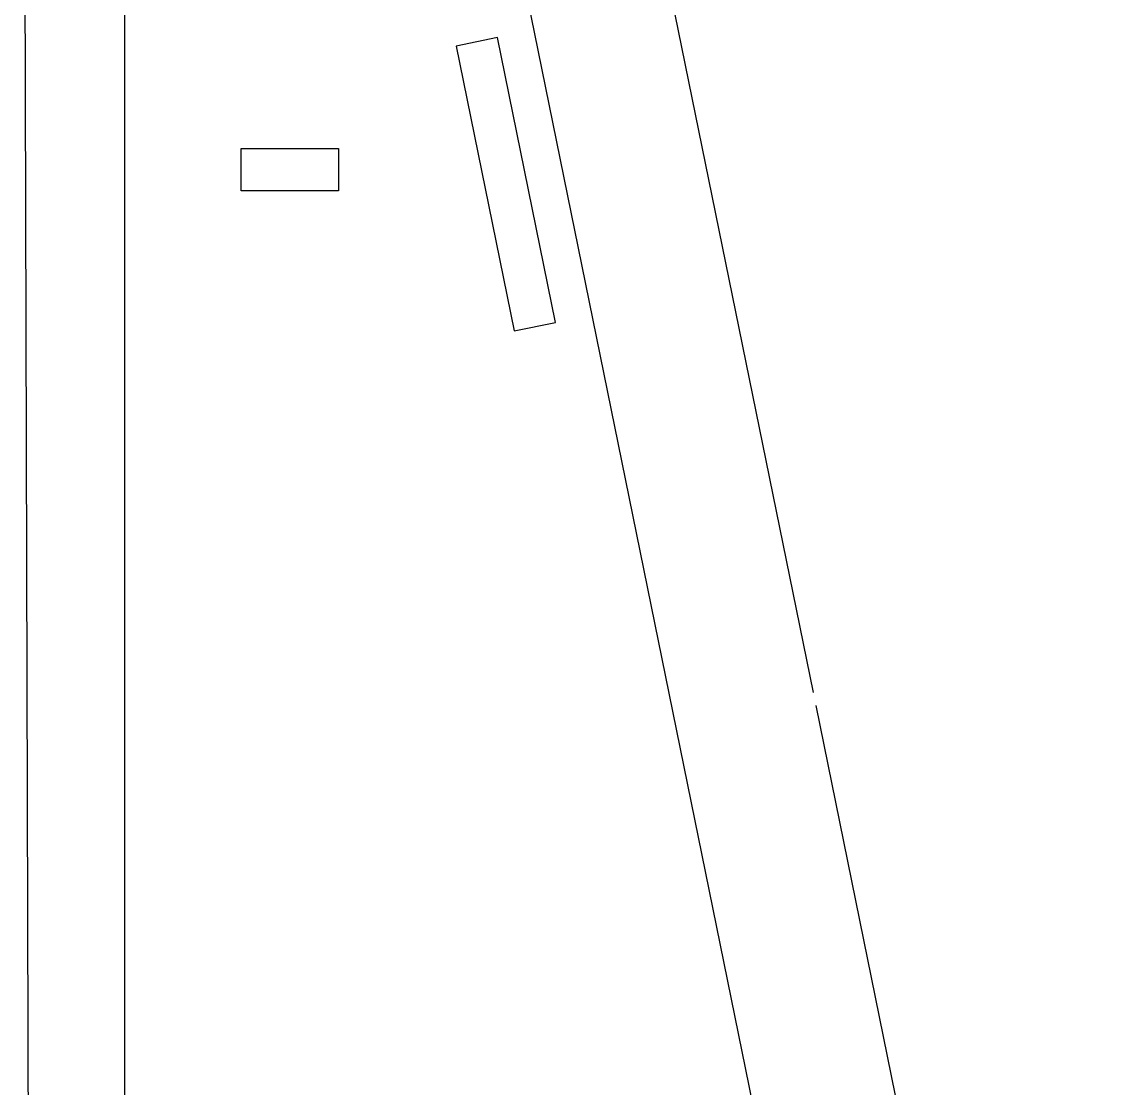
# Model space of a CAD drawing. Extents: x -2485 to -2143, y -68 to 535.
# Drawn here: x -2484.8 to -2402.4, y 356.3 to 436.8 of the extents above; entities that cross this region are included whole.
import ezdxf

# ---------------------------------------------------------------- set-up
doc = ezdxf.new("R2010")
doc.units = 0
doc.layers.add('Contorno', color=5, linetype='Continuous', true_color=0x0000ff)

msp = doc.modelspace()

# ---------------------------------------------------------------- linework, layer by layer
at = {"color": 7}
msp.add_lwpolyline([(-2482.276, 531.647), (-2146.815, 534.7, -0.416045), (-2144.293, 532.207), (-2142.598, -62.532, -0.412384), (-2145.075, -65.039), (-2480.536, -68.092, -0.416045), (-2483.059, -65.599), (-2484.753, 529.14, -0.412384)], format="xyb", close=True, dxfattribs=at)
at = {"layer": 'Contorno'}
for points in [[(-2476.99, 344.288), (-2476.981, 529.437)], [(-2458.688, 497.952), (-2427.392, 344.288)], [(-2435.707, 438.649), (-2425.027, 386.206)], [(-2424.827, 385.227), (-2414.346, 333.764)]]:
    msp.add_lwpolyline(points, dxfattribs=at)
for points in [[(-2451.976, 435.002), (-2447.595, 413.494), (-2444.46, 414.133), (-2448.84, 435.641)], [(-2460.843, 427.266), (-2460.843, 424.066), (-2468.186, 424.066), (-2468.186, 427.266)]]:
    msp.add_lwpolyline(points, close=True, dxfattribs=at)

doc.saveas('drawing.dxf')
